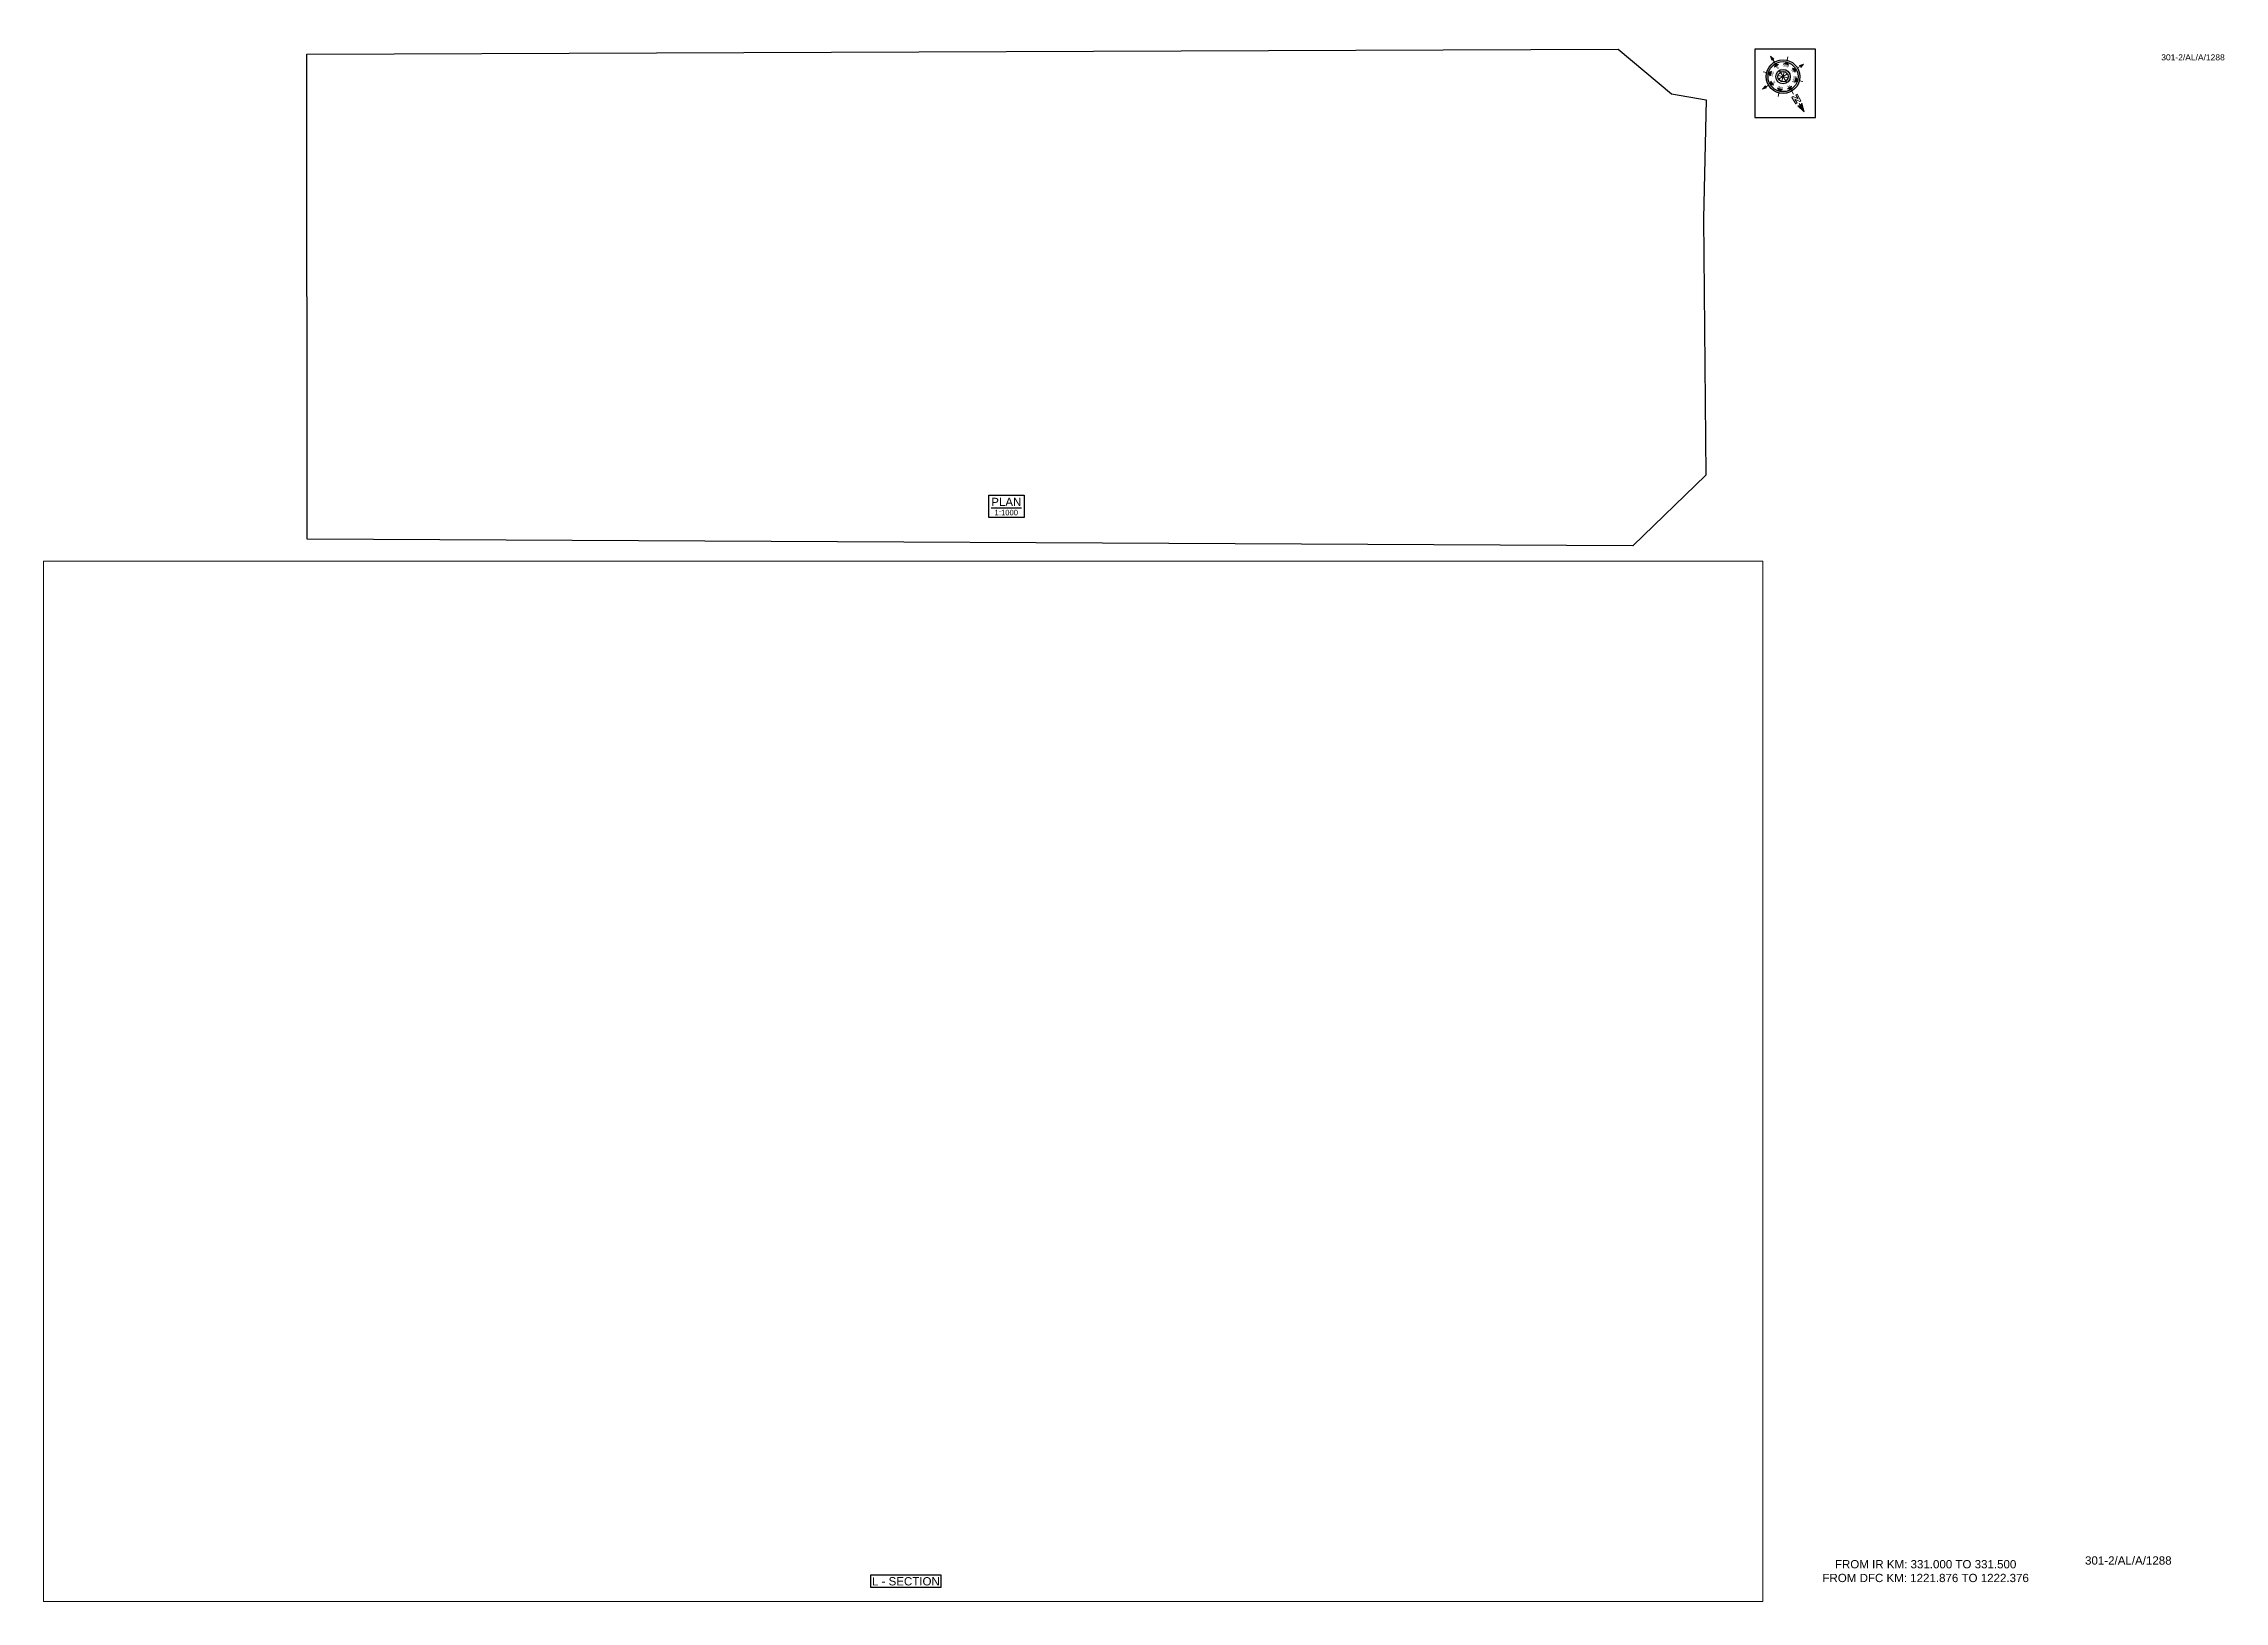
# Paper-space layout '1288' of a CAD drawing. Header units: metres. Extents: x 32 to 825, y 15 to 581.
import ezdxf
from ezdxf.enums import TextEntityAlignment as Align

# ---------------------------------------------------------------- set-up
doc = ezdxf.new("R2010")
doc.units = ezdxf.units.M
doc.header["$MEASUREMENT"] = 0
doc.layers.get('Defpoints').update_dxf_attribs({"color": 5})
doc.layers.add('title', color=7, linetype='Continuous')
doc.styles.get("Standard").update_dxf_attribs({"font": 'arial.ttf'})
doc.styles.add('Style-Arial', font='arial.ttf')

# ---------------------------------------------------------------- blocks, each defined once
blk = doc.blocks.new('N')
for points in [[(0, 8.41), (-0.49, 6.68), (0, 6.93)], [(0.49, 6.68), (0, 6.93), (0, 8.41)], [(-4.93, 0), (-4.07, 0.25), (-4.19, 0)], [(-4.07, -0.25), (-4.19, 0), (-4.93, 0)], [(-3.08, 0), (-2.59, 0.49), (-2.59, -0.49)], [(-2.18, 2.18), (-1.48, 2.18), (-2.18, 1.48)], [(0, 3.08), (0.49, 2.59), (-0.49, 2.59)], [(2.18, 2.18), (2.18, 1.48), (1.48, 2.18)], [(3.08, 0), (2.59, -0.49), (2.59, 0.49)], [(4.07, 0.25), (4.19, 0), (4.93, 0)], [(4.93, 0), (4.07, -0.25), (4.19, 0)], [(-2.18, -2.18), (-2.18, -1.48), (-1.48, -2.18)], [(0, -3.08), (-0.49, -2.59), (0.49, -2.59)], [(0, -4.93), (-0.25, -4.07), (0, -4.19)], [(0.25, -4.07), (0, -4.19), (0, -4.93)], [(2.18, -2.18), (1.48, -2.18), (2.18, -1.48)]]:
    blk.add_hatch(color=7).paths.add_polyline_path(points, flags=0)
h = blk.add_hatch(color=7)
h.paths.add_polyline_path([(0, -3.08), (0, -3.46, 1), (0, 3.46), (0, 3.08, -1)])
h.paths.add_polyline_path([(0, 1.05), (0, 1.48, 1), (0, -1.48), (0, -1.05, -1)])
at = {"color": 7, "linetype": 'ByBlock', "lineweight": 13}
for p, q in [((-0.61, 4.57), (-0.61, 6.12)), ((-0.61, 6.12), (-0.3, 6.12)), ((-0.3, 6.12), (0.32, 5.19)), ((0.32, 4.57), (-0.3, 5.5)), ((-0.3, 5.5), (-0.3, 4.57)), ((0.32, 5.19), (0.32, 6.12)), ((0.32, 6.12), (0.64, 6.12)), ((0.64, 6.12), (0.64, 4.57))]:
    blk.add_line(p, q, dxfattribs=at)
at = {"color": 7, "lineweight": 13}
for p, q in [((0, 6.41), (0, 7.28)), ((-3.46, 0), (-4.19, 0)), ((-2.45, 2.45), (-2.97, 2.97)), ((1.05, 0), (-1.05, 0)), ((-1.05, 0), (1.05, 0)), ((-0.74, 0.74), (0.74, -0.74)), ((0.74, 0.74), (-0.74, -0.74)), ((0.74, -0.74), (-0.74, 0.74)), ((-0.74, -0.74), (0.74, 0.74)), ((0, 3.46), (0, 4.19)), ((0, 3.46), (0, 3.08)), ((0, 1.05), (0, 1.48)), ((0, 1.05), (0, -1.05)), ((0, -1.05), (0, 1.05)), ((2.45, 2.45), (2.97, 2.97)), ((3.46, 0), (4.19, 0)), ((-2.45, -2.45), (-2.97, -2.97)), ((0, -1.05), (0, -1.48)), ((0, -3.46), (0, -3.08)), ((0, -3.46), (0, -4.19)), ((2.45, -2.45), (2.97, -2.97))]:
    blk.add_line(p, q, dxfattribs=at)
at = {"color": 7, "linetype": 'ByBlock', "lineweight": 13}
for points in [[(-0.3, 4.57), (-0.61, 4.57)], [(0.32, 4.57), (0.64, 4.57)]]:
    blk.add_lwpolyline(points, dxfattribs=at)
at = {"color": 7, "lineweight": 13}
for points in [[(0, 8.41), (-0.49, 6.68), (0, 6.93), (0, 6.93)], [(0.49, 6.68), (0, 6.93), (0, 8.41), (0, 8.41)], [(-4.93, 0), (-4.07, 0.25), (-4.19, 0), (-4.19, 0)], [(-4.07, -0.25), (-4.19, 0), (-4.93, 0), (-4.93, 0)], [(-3.08, 0), (-2.59, 0.49), (-2.59, -0.49), (-2.59, -0.49)], [(-2.18, 2.18), (-1.48, 2.18), (-2.18, 1.48), (-2.18, 1.48)], [(0, 3.08), (0.49, 2.59), (-0.49, 2.59), (-0.49, 2.59)], [(2.18, 2.18), (2.18, 1.48), (1.48, 2.18), (1.48, 2.18)], [(3.08, 0), (2.59, -0.49), (2.59, 0.49), (2.59, 0.49)], [(4.07, 0.25), (4.19, 0), (4.93, 0), (4.93, 0)], [(4.93, 0), (4.07, -0.25), (4.19, 0), (4.19, 0)], [(-2.18, -2.18), (-2.18, -1.48), (-1.48, -2.18), (-1.48, -2.18)], [(0, -3.08), (-0.49, -2.59), (0.49, -2.59), (0.49, -2.59)], [(0, -4.93), (-0.25, -4.07), (0, -4.19), (0, -4.19)], [(0.25, -4.07), (0, -4.19), (0, -4.93), (0, -4.93)], [(2.18, -2.18), (1.48, -2.18), (2.18, -1.48), (2.18, -1.48)]]:
    blk.add_lwpolyline(points, close=True, dxfattribs=at)
at = {"color": 7}
for radius in [3.46, 3.08, 1.48, 1.05]:
    blk.add_circle((0, 0), radius, dxfattribs=at)
for s, rotation, p in [('W', 90, (-2.1, 0)), ('NW', 45, (-1.48, 1.48)), ('NE', 315, (1.48, 1.48)), ('E', 270, (1.97, 0)), ('SW', 135, (-1.48, -1.48)), ('SE', 225, (1.48, -1.48))]:
    blk.add_text(s, height=0.6, rotation=rotation, dxfattribs=at).set_placement(p, align=Align.CENTER)
for s, p in [('N', (0, 2.1)), ('S', (0, -2.47))]:
    blk.add_text(s, height=0.6, dxfattribs=at).set_placement(p, align=Align.CENTER)

psp = doc.layouts.new('1288')

# ---------------------------------------------------------------- linework, layer by layer
psp.add_lwpolyline([(332.72, 20), (332.72, 24.6), (358.25, 24.6), (358.25, 20)], close=True)
at = {"layer": 'Defpoints'}
psp.add_lwpolyline([(127.88, 577.13), (604.35, 579), (623.71, 562.79), (636.21, 560.57), (635.33, 517.51), (636.1, 424.21), (609.61, 398.57), (127.95, 400.92)], close=True, dxfattribs=at)
at = {"layer": 'title', "color": 7, "linetype": 'Continuous', "lineweight": -3}
psp.add_lwpolyline([(375.6, 416.91), (388.48, 416.91), (388.48, 408.76), (375.6, 408.76)], close=True, dxfattribs=at)

# ---------------------------------------------------------------- texts
at = {"style": 'Style-Arial'}
for height, p in [(2.2, (801.62, 574.91)), (3, (773.92, 28.36))]:
    psp.add_text('301-2/AL/A/1288', height=height, dxfattribs=at).set_placement(p)
at = {"insert": (663.59, 30.01), "char_height": 3, "attachment_point": 1, "style": 'Style-Arial'}
psp.add_mtext_dynamic_manual_height_columns('\\pxqc;FROM IR KM: 331.000 TO 331.500\\P{\\C1;FROM DFC KM: 1221.876 TO 1222.376}', width=104.8357, gutter_width=17.5, heights=[0], dxfattribs=at)
at = {"layer": 'title', "color": 7, "linetype": 'Continuous', "lineweight": -3, "style": 'Style-Arial'}
for s, height, p in [('%%UPLAN', 3, (381.99, 414.47)), ('1:1000', 2, (381.99, 410.61))]:
    psp.add_text(s, height=height, dxfattribs=at).set_placement(p, align=Align.MIDDLE)
at = {"layer": 'title', "style": 'Style-Arial'}
psp.add_text('L - SECTION', height=3, rotation=0.00006, dxfattribs=at).set_placement((345.5, 22.3), align=Align.MIDDLE_CENTER)

# ---------------------------------------------------------------- viewports
at = {"layer": 'Defpoints', "view_twist_angle": 211.03439127}
vp = psp.add_viewport(center=(382.04, 488.79), size=(508.33, 180.4282), view_center_point=(1221145.44, -3229770.69), view_height=180.4282, dxfattribs=at)
vp.dxf.flags = 0x10000  # cut along an outline
vp.dxf.clipping_boundary_handle = psp.add_lwpolyline([(127.88, 577.13), (604.35, 579), (623.71, 562.79), (636.21, 560.57), (635.33, 517.51), (636.1, 424.21), (609.61, 398.57), (127.95, 400.92)], format="xyb", close=True, dxfattribs={"invisible": 1}).dxf.handle
at = {"layer": 'Defpoints'}
psp.add_viewport(center=(344.56, 204), size=(624.67, 377.9976), view_center_point=(24205.55, 3543.67), view_height=377.9976, status=3, dxfattribs=at)

# ---------------------------------------------------------------- wipeouts: each hides what was drawn before it
psp.add_wipeout([(653.96, 579), (676, 579), (676, 554.19), (653.96, 554.19)])

# ---------------------------------------------------------------- next in the draw order: linework, layer by layer
psp.add_lwpolyline([(676, 579), (653.96, 579), (653.96, 554.19), (676, 554.19)], close=True)

# ---------------------------------------------------------------- next in the draw order: block references
at = {"xscale": 1.77154152297335, "yscale": 1.77154152297335, "zscale": 1.77154152297335, "rotation": 211.0343912723542}
psp.add_blockref('N', (664.2, 569), dxfattribs=at)

doc.saveas('drawing.dxf')
